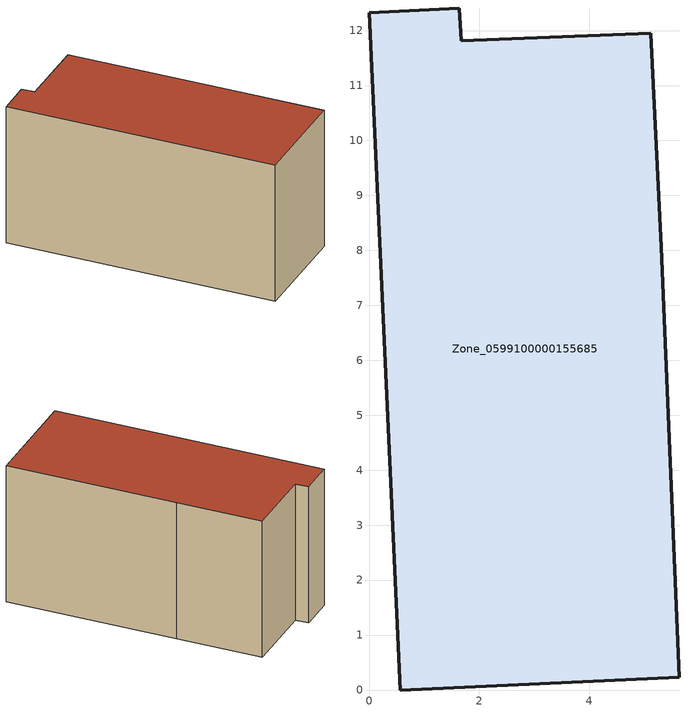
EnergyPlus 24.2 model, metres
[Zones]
Zone_0599100000155685
 floor ground (C_G): 0.56,0 0,12.32 1.64,12.41 1.67,11.81 5.12,11.95 5.31,8.05 5.64,0.23 z0
 wall outside (C_F): 0,12.32 0.56,0 5.64,0.23 5.31,8.05 5.12,11.95 1.67,11.81 1.64,12.41 0,12.32 z0:6.56
 roof outside (C_R): 0.56,0 5.64,0.23 5.31,8.05 5.12,11.95 1.67,11.81 1.64,12.41 0,12.32 z6.56
[BUILDING]
Pand.0599100000155685: North Axis=0; Terrain=City; Loads Convergence Tolerance Value=0.04; Temperature Convergence Tolerance Value=0.4; Solar Distribution=FullExterior; Maximum Number of Warmup Days=25; Minimum Number of Warmup Days=1
[Site:Location]
Rotterdam.The.Hague.AP_ZH_NLD Design_Conditions: Latitude=51.96; Longitude=4.45; Time Zone=1; Elevation=-4.5
[SITE:GROUNDTEMPERATURE:BUILDINGSURFACE]
18, 18, 18, 18, 18, 18, 18, 18, 18, 18, 18, 18
[MATERIAL] Thermal Absorptance=0.9; Solar Absorptance=0.7; Visible Absorptance=0.7
Name | Roughness | Thickness | Conductivity | Density | Specific Heat
G.TI.1946 | MediumSmooth | 0.15 | 1 | 540 | 1210
F.TI.1946 | Rough | 0.3 | 0.857143 | 1920 | 840
R.TI.1946 | MediumRough | 0.2 | 0.1 | 1500 | 1000
[CONSTRUCTION]
C_G: G.TI.1946
C_F: F.TI.1946
C_R: R.TI.1946
[ZONE]
Zone_0599100000155685: Type=1; Multiplier=1; Ceiling Height=Autocalculate; Volume=Autocalculate; Floor Area=autocalculate; Part of Total Floor Area=Yes
[ZONEINFILTRATION:DESIGNFLOWRATE]
Infil_Zone_0599100000155685: Zone or ZoneList or Space or SpaceList=Zone_0599100000155685; Schedule=AlwaysOn; Design Flow Rate Calculation Method=Flow/Area; Flow Rate per Floor Area=0.003; Constant Term Coefficient=1; Temperature Term Coefficient=0; Velocity Term Coefficient=0; Velocity Squared Term Coefficient=0
[HVACTEMPLATE:ZONE:IDEALLOADSAIRSYSTEM]
Zone_0599100000155685: Maximum Heating Supply Air Temperature=50; Minimum Cooling Supply Air Temperature=13; Maximum Heating Supply Air Humidity Ratio=0.0156; Minimum Cooling Supply Air Humidity Ratio=0.0077; Heating Limit=NoLimit; Cooling Limit=NoLimit; Dehumidification Control Type=ConstantSensibleHeatRatio; Cooling Sensible Heat Ratio=0.7; Dehumidification Setpoint=60; Humidification Control Type=None; Humidification Setpoint=30; Outdoor Air Method=None; Outdoor Air Flow Rate per Person=0.00944; Outdoor Air Flow Rate per Zone Floor Area=0; Outdoor Air Flow Rate per Zone=0; Demand Controlled Ventilation Type=None; Outdoor Air Economizer Type=NoEconomizer; Heat Recovery Type=None; Sensible Heat Recovery Effectiveness=0.7; Latent Heat Recovery Effectiveness=0.65
[ZONECONTROL:THERMOSTAT]
ThermostatControl_Zone_0599100000155685: Zone or ZoneList=Zone_0599100000155685; Control Type Schedule=DualSetpointControlType; Control 1=Thermostat_Zone_0599100000155685; Temperature Difference Between Cutout And Setpoint=0
[THERMOSTATSETPOINT:DUALSETPOINT]
Thermostat_Zone_0599100000155685: Heating Setpoint Temperature Schedule=HeatingSetpoint_Zone_0599100000155685; Cooling Setpoint Temperature Schedule=CoolingSetpoint_Zone_0599100000155685
[SCHEDULE:COMPACT]
HeatingSetpoint_Zone_0599100000155685: Through: 12/31, For: AllDays, Until: 24:00, 21
CoolingSetpoint_Zone_0599100000155685: Through: 12/31, For: AllDays, Until: 24:00, 24
DualSetpointControlType: Through: 12/31, For: AllDays, Until: 24:00, 4
AlwaysOn: Through: 12/31, For: AllDays, Until: 24:00, 1
